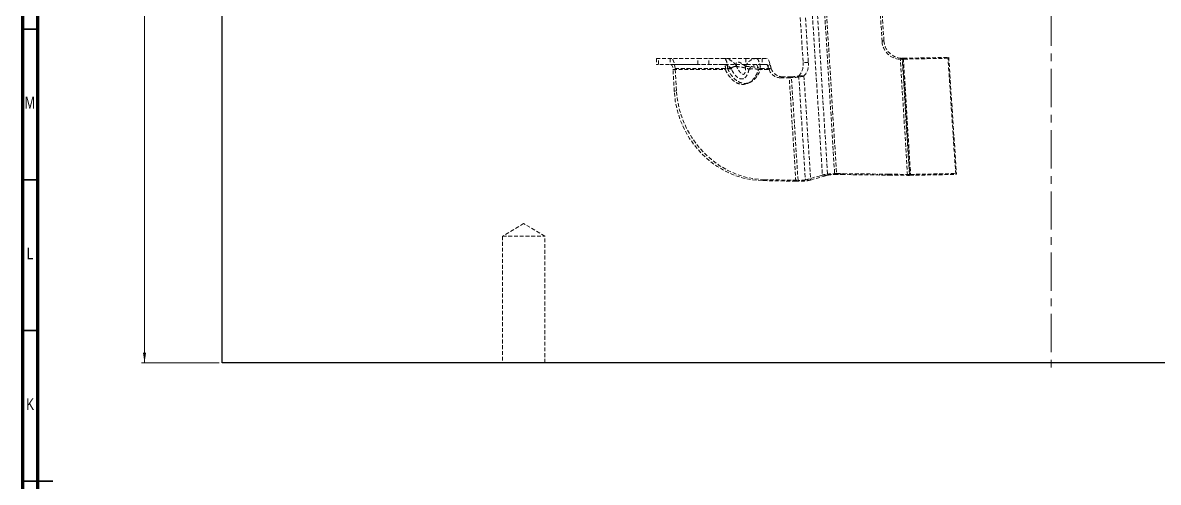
# Model space of a CAD drawing. Header units: millimetres. Extents: x 5 to 1533, y -1183 to 895.
# Drawn here: x 5 to 381.7, y 449.6 to 602.2 of the extents above; entities that cross this region are included whole.
import ezdxf

# ---------------------------------------------------------------- set-up
doc = ezdxf.new("R2010")
doc.units = ezdxf.units.MM
doc.linetypes.add('CENTERX2', pattern=[20.32, 12.7, -2.54, 2.54, -2.54])
doc.linetypes.add('HIDDEN', pattern=[1.905, 1.27, -0.635])
doc.styles.add('SLDTEXTSTYLE13', font='TXT', dxfattribs={"width": 0.75})
doc.dimstyles.new('SLDDIMSTYLE0', dxfattribs={"dimtxt": 3.5, "dimasz": 3.302, "dimexe": 0, "dimexo": 0.0625, "dimgap": 0.875, "dimtad": 1, "dimrnd": 1e-09, "dimzin": 12, "dimdsep": 46, "dimtxsty": 'SLDTEXTSTYLE13', "dimsah": 1, "dimcen": 0.09, "dimadec": 0, "dimazin": 3, "dimtfac": 1, "dimtofl": 0, "dimtmove": 0, "dimatfit": 3, "dimfxl": 1, "dimfrac": 2, "dimtolj": 1, "dimtzin": 12, "dimarcsym": 0})

# ---------------------------------------------------------------- blocks, each defined once
blk = doc.blocks.new('_D_3')
at = {"color": 7, "linetype": 'Continuous', "lineweight": 18}
for p, q in [((70.16, 869.31), (44.41, 869.31)), ((45.41, 489.31), (45.41, 869.31)), ((70.16, 489.31), (44.41, 489.31))]:
    blk.add_line(p, q, dxfattribs=at)
for points in [[(45.41, 869.31), (44.9, 866.01), (45.92, 866.01)], [(45.41, 489.31), (45.92, 492.61), (44.9, 492.61)]]:
    blk.add_solid(points, dxfattribs=at)
at = {"color": 7, "linetype": 'Continuous', "lineweight": 18, "insert": (40.9, 628.87), "char_height": 3.5, "attachment_point": 1, "rotation": 90, "style": 'SLDTEXTSTYLE13'}
blk.add_mtext('380', dxfattribs=at)

msp = doc.modelspace()

# ---------------------------------------------------------------- linework, layer by layer
at = {"color": 7, "linetype": 'Continuous', "lineweight": 70}
for p, q in [((5, 5), (5, 895)), ((10, 10), (10, 890))]:
    msp.add_line(p, q, dxfattribs=at)
at = {"color": 7, "linetype": 'CENTERX2', "lineweight": 18}
msp.add_line((346.161, 871.313), (346.161, 487.313), dxfattribs=at)
at = {"color": 7, "linetype": 'Continuous', "lineweight": 25}
for p, q in [((71.161, 489.313), (71.161, 869.313)), ((621.161, 489.313), (71.161, 489.313))]:
    msp.add_line(p, q, dxfattribs=at)
at = {"color": 7, "linetype": 'HIDDEN', "lineweight": 18}
for p, q in [((259.579, 722.631), (270.247, 551.594)), ((261.307, 722.596), (271.975, 551.559)), ((263.659, 722.768), (274.325, 551.772)), ((264.276, 723.074), (274.941, 552.078)), ((290.036, 595.897), (284.411, 686.835)), ((290.653, 596.203), (285.027, 687.141)), ((259.837, 653.265), (263.848, 588.959)), ((261.566, 653.23), (265.576, 588.924)), ((290.036, 595.897), (290.653, 596.203)), ((215.175, 590.313), (228.975, 590.313)), ((215.175, 590.313), (215.175, 588.313)), ((215.175, 590.313), (215.175, 588.313)), ((228.975, 588.313), (215.175, 588.313)), ((215.924, 588.313), (215.924, 590.313)), ((219.775, 590.313), (219.775, 588.313)), ((219.775, 590.313), (219.775, 588.313)), ((237.347, 588.313), (219.968, 588.313)), ((237.347, 588.313), (219.968, 588.313)), ((228.975, 588.313), (228.975, 590.313)), ((228.975, 590.313), (244.8, 590.313)), ((244.8, 588.313), (228.975, 588.313)), ((232.575, 588.313), (232.575, 590.313)), ((232.575, 588.313), (232.575, 590.313)), ((244.8, 590.313), (244.8, 588.313)), ((244.8, 590.313), (250.218, 590.313)), ((250.218, 588.313), (244.8, 588.313)), ((248.659, 590.235), (247.84, 590.287)), ((248.659, 590.235), (247.84, 590.287)), ((250.218, 590.313), (250.218, 588.313)), ((250.218, 590.313), (251.653, 590.313)), ((251.653, 588.313), (250.218, 588.313)), ((252.836, 588.629), (252.245, 587.471)), ((265.576, 588.924), (263.848, 588.959)), ((295.954, 590.052), (296.571, 590.358)), ((296.098, 590.05), (295.954, 590.052)), ((296.715, 590.356), (296.098, 590.05)), ((296.884, 590.061), (296.098, 590.05)), ((296.884, 590.061), (296.098, 590.05)), ((298.483, 551.506), (296.098, 590.05)), ((296.715, 590.356), (296.571, 590.358)), ((296.715, 590.356), (297.108, 590.354)), ((299.1, 551.812), (296.715, 590.356)), ((296.715, 590.356), (297.108, 590.354)), ((297.108, 590.354), (296.884, 590.061)), ((311.919, 590.353), (296.884, 590.061)), ((296.884, 590.061), (299.268, 551.51)), ((296.884, 590.061), (299.268, 551.51)), ((297.108, 590.354), (312.143, 590.646)), ((297.108, 590.354), (299.493, 551.804)), ((311.919, 590.353), (312.143, 590.646)), ((314.484, 551.805), (311.919, 590.353)), ((312.143, 590.646), (314.709, 552.099)), ((221.101, 579.376), (220.685, 586.626)), ((220.685, 586.626), (238.063, 586.625)), ((221.818, 579.689), (221.401, 586.939)), ((221.401, 586.939), (238.779, 586.939)), ((249.079, 586.626), (252.547, 586.626)), ((249.795, 586.939), (253.264, 586.939)), ((253.264, 586.939), (252.547, 586.626)), ((256.997, 584.194), (256.281, 583.881)), ((256.281, 583.881), (259.246, 583.903)), ((259.963, 584.215), (256.997, 584.194)), ((261.447, 549.531), (259.246, 583.903)), ((262.163, 549.844), (259.963, 584.215)), ((262.136, 584.423), (263.592, 584.318)), ((262.405, 584.539), (264.134, 584.504)), ((262.405, 584.539), (264.617, 549.99)), ((264.134, 584.504), (266.346, 549.955)), ((221.818, 579.689), (221.101, 579.376)), ((250.243, 549.75), (250.959, 550.063)), ((250.959, 550.063), (262.163, 549.844)), ((264.617, 549.99), (269.168, 551.286)), ((266.346, 549.955), (264.617, 549.99)), ((266.346, 549.955), (270.897, 551.251)), ((270.247, 551.594), (269.168, 551.286)), ((270.247, 551.594), (271.975, 551.559)), ((270.897, 551.251), (271.975, 551.559)), ((274.325, 551.772), (274.941, 552.078)), ((274.325, 551.772), (276.046, 551.753)), ((274.941, 552.078), (276.663, 552.059)), ((276.663, 552.059), (276.046, 551.753)), ((276.587, 551.762), (276.046, 551.753)), ((276.587, 551.762), (277.204, 552.067)), ((276.587, 551.762), (287.993, 551.626)), ((276.663, 552.059), (277.204, 552.067)), ((277.204, 552.067), (288.61, 551.931)), ((288.61, 551.931), (287.993, 551.626)), ((287.993, 551.626), (291.629, 551.582)), ((292.246, 551.888), (288.61, 551.931)), ((291.629, 551.582), (292.246, 551.888)), ((291.962, 551.578), (291.629, 551.582)), ((291.962, 551.578), (292.579, 551.884)), ((292.301, 551.574), (291.962, 551.578)), ((292.246, 551.888), (292.579, 551.884)), ((292.301, 551.574), (298.483, 551.506)), ((292.579, 551.884), (292.918, 551.88)), ((299.1, 551.812), (292.918, 551.88)), ((298.483, 551.506), (299.1, 551.812)), ((299.268, 551.51), (314.484, 551.805)), ((299.493, 551.804), (299.268, 551.51)), ((299.493, 551.804), (314.709, 552.099)), ((314.709, 552.099), (314.484, 551.805)), ((261.447, 549.531), (250.243, 549.75)), ((262.163, 549.844), (261.447, 549.531)), ((171.161, 535.519), (164.161, 531.313)), ((178.161, 531.313), (171.161, 535.519)), ((164.161, 531.313), (178.161, 531.313)), ((164.161, 531.313), (164.161, 489.313)), ((178.161, 489.313), (178.161, 531.313))]:
    msp.add_line(p, q, dxfattribs=at)
at = {"color": 7, "linetype": 'Continuous', "lineweight": 35}
for p, q in [((10, 600), (5, 600)), ((10, 550), (5, 550)), ((10, 500), (5, 500)), ((4.999, 450), (15.001, 450)), ((10, 450), (5, 450))]:
    msp.add_line(p, q, dxfattribs=at)
at = {"color": 7, "linetype": 'HIDDEN', "lineweight": 18, "flags": 128}
for points in [[(221.401, 586.939), (221.339, 587.624), (221.234, 588.268), (221.09, 588.851), (220.91, 589.355), (220.702, 589.764), (220.47, 590.066), (220.223, 590.251), (219.968, 590.313)], [(221.401, 586.939), (221.339, 587.624), (221.234, 588.268), (221.09, 588.851), (220.91, 589.355), (220.702, 589.764), (220.47, 590.066), (220.223, 590.251), (219.968, 590.313)], [(219.968, 588.313), (220.096, 588.282), (220.219, 588.19), (220.335, 588.039), (220.439, 587.834), (220.529, 587.582), (220.601, 587.29), (220.654, 586.968), (220.685, 586.626)], [(219.968, 588.313), (220.096, 588.282), (220.219, 588.19), (220.335, 588.039), (220.439, 587.834), (220.529, 587.582), (220.601, 587.29), (220.654, 586.968), (220.685, 586.626)], [(252.836, 588.629), (252.728, 589), (252.604, 589.334), (252.467, 589.624), (252.319, 589.867), (252.161, 590.06), (251.996, 590.2), (251.826, 590.285), (251.653, 590.313)], [(252.836, 588.629), (252.728, 589), (252.604, 589.334), (252.467, 589.624), (252.319, 589.867), (252.161, 590.06), (251.996, 590.2), (251.826, 590.285), (251.653, 590.313)], [(252.245, 587.471), (252.19, 587.657), (252.129, 587.823), (252.06, 587.969), (251.986, 588.09), (251.907, 588.187), (251.824, 588.257), (251.739, 588.299), (251.653, 588.313)], [(252.245, 587.471), (252.19, 587.657), (252.129, 587.823), (252.06, 587.969), (251.986, 588.09), (251.907, 588.187), (251.824, 588.257), (251.739, 588.299), (251.653, 588.313)], [(250.243, 549.75), (247.139, 549.993), (244.059, 550.596), (241.04, 551.553), (238.12, 552.852), (235.334, 554.476), (232.717, 556.406), (230.3, 558.619), (228.114, 561.086), (226.185, 563.778), (224.536, 566.661), (223.189, 569.701), (222.16, 572.859), (221.461, 576.097), (221.101, 579.376)], [(250.243, 549.75), (247.139, 549.993), (244.059, 550.596), (241.04, 551.553), (238.12, 552.852), (235.334, 554.476), (232.717, 556.406), (230.3, 558.619), (228.114, 561.086), (226.185, 563.778), (224.536, 566.661), (223.189, 569.701), (222.16, 572.859), (221.461, 576.097), (221.101, 579.376)], [(250.959, 550.063), (247.855, 550.306), (244.775, 550.909), (241.757, 551.866), (238.836, 553.165), (236.05, 554.789), (233.433, 556.719), (231.016, 558.932), (228.83, 561.399), (226.901, 564.091), (225.253, 566.974), (223.906, 570.013), (222.877, 573.172), (222.178, 576.41), (221.818, 579.689)], [(250.959, 550.063), (247.855, 550.306), (244.775, 550.909), (241.757, 551.866), (238.836, 553.165), (236.05, 554.789), (233.433, 556.719), (231.016, 558.932), (228.83, 561.399), (226.901, 564.091), (225.253, 566.974), (223.906, 570.013), (222.877, 573.172), (222.178, 576.41), (221.818, 579.689)]]:
    msp.add_lwpolyline(points, dxfattribs=at)
at = {"color": 7, "linetype": 'HIDDEN', "lineweight": 18}
for centre, radius, start, end in [((296.19, 596.21), 6.162, 182.90508, 267.8082), ((296.807, 596.515), 6.162, 182.90499, 267.80829), ((258.781, 588.168), 5.129, 314.97134, 8.87658), ((260.509, 588.132), 5.129, 314.97137, 8.87656), ((256.368, 587.911), 4.031, 198.58921, 268.75631), ((257.085, 588.224), 4.031, 198.58922, 268.75629), ((259.197, 607.337), 23.435, 270.12043, 280.80826), ((259.938, 595.933), 11.717, 270.12055, 280.80834)]:
    msp.add_arc(centre, radius, start, end, dxfattribs=at)
for points, knots in [([(237.346, 590.313), (237.824, 590.274), (238.759, 590.197), (240.014, 589.608), (241.077, 588.772), (241.556, 588.028), (241.799, 587.651)], [0, 0, 0, 0, 0.2623367, 0.5139501, 0.7538154, 1, 1, 1, 1]), ([(238.779, 586.939), (238.775, 587.42), (238.766, 588.333), (238.464, 589.406), (237.992, 590.159), (237.568, 590.26), (237.346, 590.313)], [0, 0, 0, 0, 0.262947, 0.499346, 0.7377299, 1, 1, 1, 1]), ([(237.346, 590.313), (237.824, 590.274), (238.759, 590.197), (240.014, 589.608), (241.077, 588.772), (241.556, 588.028), (241.799, 587.651)], [0, 0, 0, 0, 0.2623367, 0.5139501, 0.7538154, 1, 1, 1, 1]), ([(238.779, 586.939), (238.775, 587.42), (238.766, 588.333), (238.464, 589.406), (237.992, 590.159), (237.568, 590.26), (237.346, 590.313)], [0, 0, 0, 0, 0.262947, 0.499346, 0.7377299, 1, 1, 1, 1]), ([(237.347, 588.313), (237.605, 588.294), (238.168, 588.251), (238.933, 587.907), (239.598, 587.386), (239.893, 586.939), (240.04, 586.716)], [0, 0, 0, 0, 0.2328203, 0.5080714, 0.754273, 1, 1, 1, 1]), ([(238.063, 586.625), (238.082, 586.855), (238.12, 587.31), (237.987, 587.863), (237.724, 588.241), (237.474, 588.289), (237.347, 588.313)], [0, 0, 0, 0, 0.2528525, 0.5000004, 0.7471413, 1, 1, 1, 1]), ([(237.347, 588.313), (237.605, 588.294), (238.168, 588.251), (238.933, 587.907), (239.598, 587.386), (239.893, 586.939), (240.04, 586.716)], [0, 0, 0, 0, 0.2328203, 0.5080714, 0.754273, 1, 1, 1, 1]), ([(238.063, 586.625), (238.082, 586.855), (238.12, 587.31), (237.987, 587.863), (237.724, 588.241), (237.474, 588.289), (237.347, 588.313)], [0, 0, 0, 0, 0.2528525, 0.5000004, 0.7471413, 1, 1, 1, 1]), ([(237.552, 590.313), (237.603, 590.312), (237.705, 590.309), (237.945, 590.277), (238.063, 590.261)], [0, 0, 0, 0, 0.5052983, 1, 1, 1, 1]), ([(237.552, 590.313), (237.603, 590.312), (237.705, 590.309), (237.945, 590.277), (238.063, 590.261)], [0, 0, 0, 0, 0.5052983, 1, 1, 1, 1]), ([(241.799, 587.651), (241.717, 587.663), (241.549, 587.688), (240.91, 587.568), (239.993, 587.337), (239.189, 587.073), (238.779, 586.939)], [0, 0, 0, 0, 0.2334221, 0.478038, 0.7342358, 1, 1, 1, 1]), ([(241.799, 587.651), (241.717, 587.663), (241.549, 587.688), (240.91, 587.568), (239.993, 587.337), (239.189, 587.073), (238.779, 586.939)], [0, 0, 0, 0, 0.2334221, 0.478038, 0.7342358, 1, 1, 1, 1]), ([(240.04, 586.716), (240.057, 586.92), (240.082, 587.22), (240.693, 587.49), (241.238, 587.579), (241.735, 587.602), (242.298, 587.579), (243.091, 587.49), (244.46, 587.22), (245.328, 586.92), (245.919, 586.716)], [0, 0, 0, 0, 0.2616985, 0.3846416, 0.444521, 0.4999531, 0.5553456, 0.6151798, 0.7382563, 1, 1, 1, 1]), ([(240.04, 586.716), (240.057, 586.92), (240.082, 587.22), (240.693, 587.49), (241.238, 587.579), (241.735, 587.602), (242.298, 587.579), (243.091, 587.49), (244.46, 587.22), (245.328, 586.92), (245.919, 586.716)], [0, 0, 0, 0, 0.2616985, 0.3846416, 0.444521, 0.4999531, 0.5553456, 0.6151798, 0.7382563, 1, 1, 1, 1]), ([(241.799, 587.651), (241.707, 587.98), (241.577, 588.441), (241.722, 588.918), (241.934, 589.068), (242.09, 589.109), (242.215, 589.118), (242.354, 589.109), (242.567, 589.068), (242.996, 588.918), (243.826, 588.442), (244.359, 587.98), (244.739, 587.651)], [0, 0, 0, 0, 0.2954463, 0.4144527, 0.4619984, 0.4816928, 0.4999692, 0.5182307, 0.5379044, 0.5853926, 0.7045057, 1, 1, 1, 1]), ([(241.799, 587.651), (241.707, 587.98), (241.577, 588.441), (241.722, 588.918), (241.934, 589.068), (242.09, 589.109), (242.215, 589.118), (242.354, 589.109), (242.567, 589.068), (242.996, 588.918), (243.826, 588.442), (244.359, 587.98), (244.739, 587.651)], [0, 0, 0, 0, 0.2954463, 0.4144527, 0.4619984, 0.4816928, 0.4999692, 0.5182307, 0.5379044, 0.5853926, 0.7045057, 1, 1, 1, 1]), ([(244.739, 587.651), (244.75, 587.059), (244.766, 586.229), (244.502, 585.371), (244.253, 585.101), (244.087, 585.028), (243.959, 585.011), (243.823, 585.028), (243.619, 585.101), (243.228, 585.371), (242.516, 586.229), (242.098, 587.06), (241.799, 587.651)], [0, 0, 0, 0, 0.2955855, 0.4144693, 0.4620112, 0.4817045, 0.4999809, 0.5182589, 0.5379535, 0.5855028, 0.7045158, 1, 1, 1, 1]), ([(244.739, 587.651), (244.75, 587.059), (244.766, 586.229), (244.502, 585.371), (244.253, 585.101), (244.087, 585.028), (243.959, 585.011), (243.823, 585.028), (243.619, 585.101), (243.228, 585.371), (242.516, 586.229), (242.098, 587.06), (241.799, 587.651)], [0, 0, 0, 0, 0.2955855, 0.4144693, 0.4620112, 0.4817045, 0.4999809, 0.5182589, 0.5379535, 0.5855028, 0.7045158, 1, 1, 1, 1]), ([(244.739, 587.651), (244.943, 588.021), (245.353, 588.765), (246.227, 589.605), (247.252, 590.197), (247.987, 590.274), (248.363, 590.313)], [0, 0, 0, 0, 0.2413888, 0.4861392, 0.7377431, 1, 1, 1, 1]), ([(244.739, 587.651), (244.943, 588.021), (245.353, 588.765), (246.227, 589.605), (247.252, 590.197), (247.987, 590.274), (248.363, 590.313)], [0, 0, 0, 0, 0.2413888, 0.4861392, 0.7377431, 1, 1, 1, 1]), ([(249.795, 586.939), (249.341, 587.073), (248.448, 587.336), (247.072, 587.566), (245.798, 587.686), (245.094, 587.663), (244.739, 587.651)], [0, 0, 0, 0, 0.2658043, 0.5219441, 0.7590697, 1, 1, 1, 1]), ([(249.795, 586.939), (249.341, 587.073), (248.448, 587.336), (247.072, 587.566), (245.798, 587.686), (245.094, 587.663), (244.739, 587.651)], [0, 0, 0, 0, 0.2658043, 0.5219441, 0.7590697, 1, 1, 1, 1]), ([(245.919, 586.716), (246.073, 586.941), (246.382, 587.389), (247.001, 587.905), (247.613, 588.225), (248.007, 588.266), (248.149, 588.28)], [0, 0, 0, 0, 0.2680928, 0.5343805, 0.8315306, 1, 1, 1, 1]), ([(245.919, 586.716), (246.073, 586.941), (246.382, 587.389), (247.001, 587.905), (247.613, 588.225), (248.007, 588.266), (248.149, 588.28)], [0, 0, 0, 0, 0.2680928, 0.5343805, 0.8315306, 1, 1, 1, 1]), ([(248.482, 588.273), (248.42, 588.283), (248.278, 588.306), (248.146, 588.302), (248.071, 588.3)], [0, 0, 0, 0, 0.4386422, 1, 1, 1, 1]), ([(248.482, 588.273), (248.42, 588.283), (248.278, 588.306), (248.146, 588.302), (248.071, 588.3)], [0, 0, 0, 0, 0.4386422, 1, 1, 1, 1]), ([(248.434, 588.251), (248.457, 588.236), (248.524, 588.192), (248.683, 587.858), (248.891, 587.312), (249.016, 586.856), (249.079, 586.626)], [0, 0, 0, 0, 0.1455013, 0.4281849, 0.710864, 1, 1, 1, 1]), ([(248.434, 588.251), (248.457, 588.236), (248.524, 588.192), (248.683, 587.858), (248.891, 587.312), (249.016, 586.856), (249.079, 586.626)], [0, 0, 0, 0, 0.1455013, 0.4281849, 0.710864, 1, 1, 1, 1]), ([(248.55, 590.19), (248.625, 590.155), (248.824, 590.064), (249.161, 589.398), (249.535, 588.337), (249.706, 587.419), (249.795, 586.939)], [0, 0, 0, 0, 0.1632141, 0.4316002, 0.7022415, 1, 1, 1, 1]), ([(248.55, 590.19), (248.625, 590.155), (248.824, 590.064), (249.161, 589.398), (249.535, 588.337), (249.706, 587.419), (249.795, 586.939)], [0, 0, 0, 0, 0.1632141, 0.4316002, 0.7022415, 1, 1, 1, 1]), ([(253.264, 586.939), (253.225, 587.091), (253.148, 587.394), (253.002, 587.977), (252.902, 588.371), (252.836, 588.629)], [0, 0, 0, 0, 0.2549822, 0.5099773, 1, 1, 1, 1]), ([(253.264, 586.939), (253.225, 587.091), (253.148, 587.394), (253.002, 587.977), (252.902, 588.371), (252.836, 588.629)], [0, 0, 0, 0, 0.2549822, 0.5099773, 1, 1, 1, 1]), ([(240.04, 586.716), (240.03, 586.724), (239.977, 586.768), (239.796, 586.846), (239.388, 586.866), (238.788, 586.811), (238.29, 586.683), (238.063, 586.625)], [0, 0, 0, 0, 0.0448264, 0.2405499, 0.4859458, 0.7652695, 1, 1, 1, 1]), ([(240.04, 586.716), (240.03, 586.724), (239.977, 586.768), (239.796, 586.846), (239.388, 586.866), (238.788, 586.811), (238.29, 586.683), (238.063, 586.625)], [0, 0, 0, 0, 0.0448264, 0.2405499, 0.4859458, 0.7652695, 1, 1, 1, 1]), ([(238.063, 586.625), (238.249, 586.237), (238.623, 585.455), (239.336, 584.369), (240.126, 583.438), (240.964, 582.704), (241.85, 582.147), (242.82, 581.771), (243.858, 581.641), (244.705, 581.749), (245.353, 581.963), (245.948, 582.243), (246.629, 582.704), (247.531, 583.586), (248.419, 584.888), (248.861, 586.053), (249.079, 586.626)], [0, 0, 0, 0, 0.0786931, 0.1584404, 0.2375381, 0.302954, 0.3648165, 0.4334945, 0.5000845, 0.5666119, 0.600514, 0.6354003, 0.6971991, 0.762618, 0.8831869, 1, 1, 1, 1]), ([(238.063, 586.625), (238.249, 586.237), (238.623, 585.455), (239.336, 584.369), (240.126, 583.438), (240.964, 582.704), (241.85, 582.147), (242.82, 581.771), (243.858, 581.641), (244.705, 581.749), (245.353, 581.963), (245.948, 582.243), (246.629, 582.704), (247.531, 583.586), (248.419, 584.888), (248.861, 586.053), (249.079, 586.626)], [0, 0, 0, 0, 0.0786931, 0.1584404, 0.2375381, 0.302954, 0.3648165, 0.4334945, 0.5000845, 0.5666119, 0.600514, 0.6354003, 0.6971991, 0.762618, 0.8831869, 1, 1, 1, 1]), ([(238.779, 586.939), (238.966, 586.55), (239.34, 585.769), (240.052, 584.682), (240.842, 583.752), (241.68, 583.017), (242.566, 582.46), (243.536, 582.085), (244.574, 581.954), (245.421, 582.062), (246.069, 582.276), (246.664, 582.556), (247.345, 583.016), (248.247, 583.899), (249.135, 585.201), (249.578, 586.366), (249.795, 586.939)], [0, 0, 0, 0, 0.0788326, 0.1584396, 0.2375364, 0.3029516, 0.3648128, 0.4334907, 0.5000794, 0.5666082, 0.6005103, 0.635397, 0.6971966, 0.7626164, 0.8831859, 1, 1, 1, 1]), ([(238.779, 586.939), (238.966, 586.55), (239.34, 585.769), (240.052, 584.682), (240.842, 583.752), (241.68, 583.017), (242.566, 582.46), (243.536, 582.085), (244.574, 581.954), (245.421, 582.062), (246.069, 582.276), (246.664, 582.556), (247.345, 583.016), (248.247, 583.899), (249.135, 585.201), (249.578, 586.366), (249.795, 586.939)], [0, 0, 0, 0, 0.0788326, 0.1584396, 0.2375364, 0.3029516, 0.3648128, 0.4334907, 0.5000794, 0.5666082, 0.6005103, 0.635397, 0.6971966, 0.7626164, 0.8831859, 1, 1, 1, 1]), ([(245.919, 586.716), (245.733, 585.967), (245.46, 584.867), (244.626, 583.878), (244.008, 583.553), (243.491, 583.468), (242.948, 583.553), (242.227, 583.878), (241.082, 584.867), (240.462, 585.967), (240.04, 586.716)], [0, 0, 0, 0, 0.2618297, 0.38466042, 0.44453848, 0.49997031, 0.55541255, 0.61530639, 0.73826608, 1, 1, 1, 1]), ([(245.919, 586.716), (245.733, 585.967), (245.46, 584.867), (244.626, 583.878), (244.008, 583.553), (243.491, 583.468), (242.948, 583.553), (242.227, 583.878), (241.082, 584.867), (240.462, 585.967), (240.04, 586.716)], [0, 0, 0, 0, 0.2618297, 0.38466042, 0.44453848, 0.49997031, 0.55541255, 0.61530639, 0.73826608, 1, 1, 1, 1]), ([(249.079, 586.626), (248.828, 586.684), (248.282, 586.812), (247.419, 586.866), (246.593, 586.846), (246.141, 586.759), (245.918, 586.716)], [0, 0, 0, 0, 0.23712284, 0.51568535, 0.76179712, 1, 1, 1, 1]), ([(249.079, 586.626), (248.828, 586.684), (248.282, 586.812), (247.419, 586.866), (246.593, 586.846), (246.141, 586.759), (245.918, 586.716)], [0, 0, 0, 0, 0.23712284, 0.51568535, 0.76179712, 1, 1, 1, 1]), ([(252.547, 586.626), (252.488, 586.765), (252.397, 586.978), (252.302, 587.263), (252.264, 587.401), (252.245, 587.471)], [0, 0, 0, 0, 0.4767641, 0.7349336, 1, 1, 1, 1]), ([(252.547, 586.626), (252.488, 586.765), (252.397, 586.978), (252.302, 587.263), (252.264, 587.401), (252.245, 587.471)], [0, 0, 0, 0, 0.4767641, 0.7349336, 1, 1, 1, 1]), ([(262.405, 584.539), (262.366, 584.515), (262.308, 584.477), (262.214, 584.442), (262.162, 584.43), (262.136, 584.423)], [0, 0, 0, 0, 0.4940323, 0.7462475, 1, 1, 1, 1]), ([(262.405, 584.539), (262.366, 584.515), (262.308, 584.477), (262.214, 584.442), (262.162, 584.43), (262.136, 584.423)], [0, 0, 0, 0, 0.4940323, 0.7462475, 1, 1, 1, 1]), ([(263.592, 584.318), (263.643, 584.33), (263.746, 584.354), (263.935, 584.412), (264.055, 584.467), (264.134, 584.504)], [0, 0, 0, 0, 0.2512733, 0.5025454, 1, 1, 1, 1]), ([(263.592, 584.318), (263.643, 584.33), (263.746, 584.354), (263.935, 584.412), (264.055, 584.467), (264.134, 584.504)], [0, 0, 0, 0, 0.2512733, 0.5025454, 1, 1, 1, 1]), ([(266.346, 549.955), (266.083, 549.893), (265.557, 549.768), (264.361, 549.626), (263.029, 549.538), (262.031, 549.521), (261.528, 549.529), (261.447, 549.531)], [0, 0, 0, 0, 0.2383953, 0.4767989, 0.7152881, 0.9538385, 1, 1, 1, 1]), ([(266.346, 549.955), (266.083, 549.893), (265.557, 549.768), (264.361, 549.626), (263.029, 549.538), (262.031, 549.521), (261.528, 549.529), (261.447, 549.531)], [0, 0, 0, 0, 0.2383953, 0.4767989, 0.7152881, 0.9538385, 1, 1, 1, 1]), ([(264.617, 549.99), (264.485, 549.962), (264.222, 549.907), (263.623, 549.852), (262.955, 549.826), (262.456, 549.831), (262.204, 549.842), (262.163, 549.844)], [0, 0, 0, 0, 0.2383505, 0.4766901, 0.7152797, 0.954112, 1, 1, 1, 1]), ([(264.617, 549.99), (264.485, 549.962), (264.222, 549.907), (263.623, 549.852), (262.955, 549.826), (262.456, 549.831), (262.204, 549.842), (262.163, 549.844)], [0, 0, 0, 0, 0.2383505, 0.4766901, 0.7152797, 0.954112, 1, 1, 1, 1]), ([(274.941, 552.078), (274.5, 552.07), (273.617, 552.055), (272.273, 551.949), (271.058, 551.794), (270.52, 551.661), (270.247, 551.594)], [0, 0, 0, 0, 0.2478658, 0.4957318, 0.7435922, 1, 1, 1, 1]), ([(274.941, 552.078), (274.5, 552.07), (273.617, 552.055), (272.273, 551.949), (271.058, 551.794), (270.52, 551.661), (270.247, 551.594)], [0, 0, 0, 0, 0.2478658, 0.4957318, 0.7435922, 1, 1, 1, 1]), ([(271.975, 551.559), (272.107, 551.59), (272.37, 551.652), (272.967, 551.723), (273.646, 551.769), (274.096, 551.771), (274.325, 551.772)], [0, 0, 0, 0, 0.2477942, 0.4955877, 0.7434388, 1, 1, 1, 1]), ([(271.975, 551.559), (272.107, 551.59), (272.37, 551.652), (272.967, 551.723), (273.646, 551.769), (274.096, 551.771), (274.325, 551.772)], [0, 0, 0, 0, 0.2477942, 0.4955877, 0.7434388, 1, 1, 1, 1]), ([(299.268, 551.51), (299.2, 551.509), (299.063, 551.506), (298.8, 551.504), (298.608, 551.506), (298.483, 551.506)], [0, 0, 0, 0, 0.25683752, 0.51367511, 1, 1, 1, 1]), ([(299.268, 551.51), (299.2, 551.509), (299.063, 551.506), (298.8, 551.504), (298.608, 551.506), (298.483, 551.506)], [0, 0, 0, 0, 0.25683752, 0.51367511, 1, 1, 1, 1]), ([(299.1, 551.812), (299.164, 551.81), (299.293, 551.806), (299.426, 551.804), (299.493, 551.804)], [0, 0, 0, 0, 0.49747, 1, 1, 1, 1]), ([(299.1, 551.812), (299.164, 551.81), (299.293, 551.806), (299.426, 551.804), (299.493, 551.804)], [0, 0, 0, 0, 0.49747, 1, 1, 1, 1])]:
    msp.add_open_spline(points, degree=3, knots=knots, dxfattribs=at)

# ---------------------------------------------------------------- texts
at = {"color": 7, "linetype": 'Continuous', "lineweight": 0, "char_height": 3.969, "attachment_point": 2, "style": 'SLDTEXTSTYLE13'}
for s, insert in [('M', (7.362, 577.56)), ('L', (7.455, 527.56)), ('K', (7.489, 477.56))]:
    msp.add_mtext(s, dxfattribs=dict(at, insert=insert))

# ---------------------------------------------------------------- dimensions: what is measured, and where the dimension line sits
at = {"color": 7, "linetype": 'Continuous', "lineweight": 18}
dim = msp.add_linear_dim(base=(45.411, 869.313), p1=(71.161, 489.313), p2=(71.161, 869.313), angle=90, dimstyle='SLDDIMSTYLE0', dxfattribs=at)
dim.commit()
dim.dimension.update_dxf_attribs({"geometry": '_D_3', "text_midpoint": (45.411, 632.746), "dimtype": 160})

doc.saveas('drawing.dxf')
